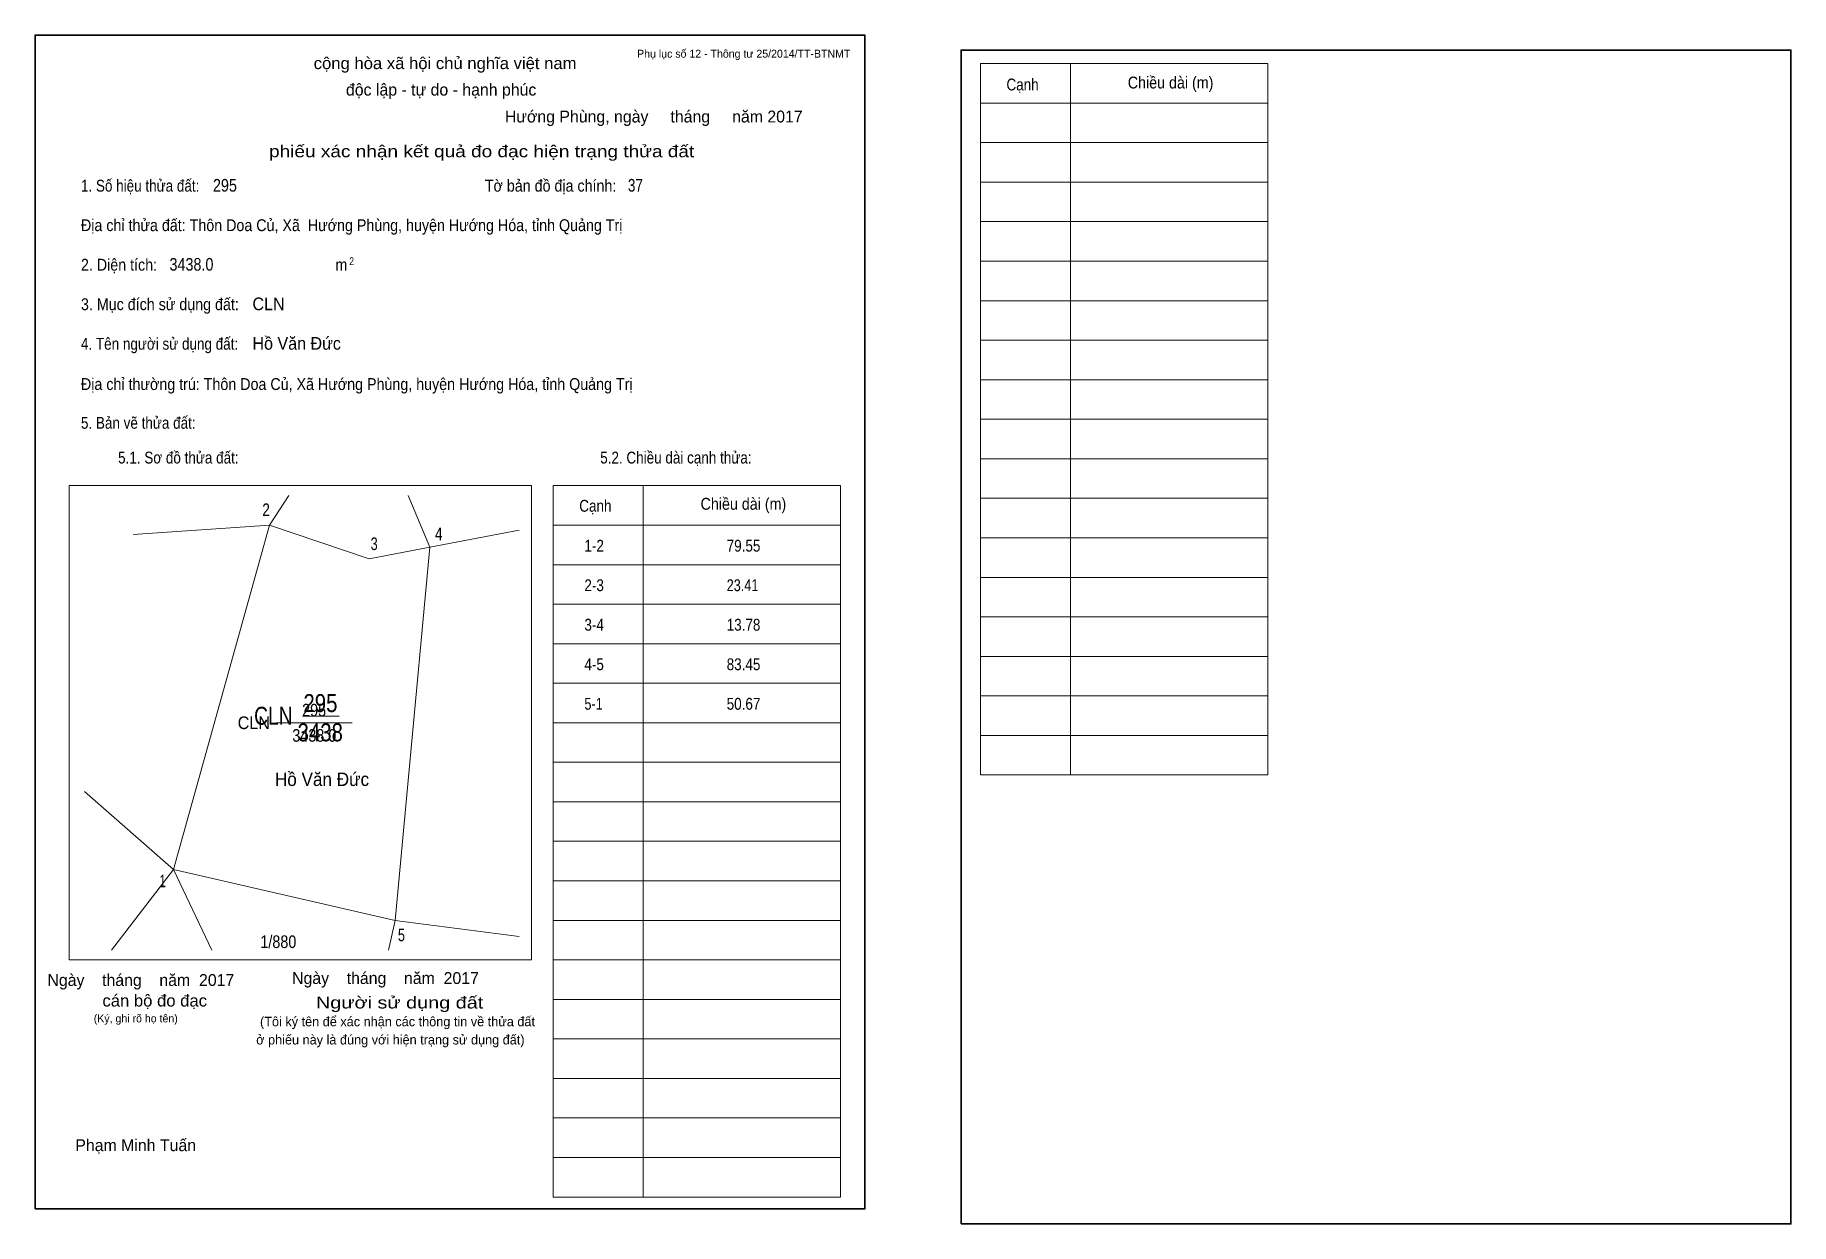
# Model space of a CAD drawing. Header units: centimetres. Extents: x 0 to 44.4, y -0.4 to 29.7.
import ezdxf
from ezdxf.enums import TextEntityAlignment as Align

# ---------------------------------------------------------------- set-up
doc = ezdxf.new("R2010")
doc.units = ezdxf.units.CM
doc.header["$LTSCALE"] = 0.12
for name, color, linetype in [('2', 7, 'Continuous'), ('3', 7, 'Continuous'), ('30', 7, 'Continuous'), ('32', 7, 'Continuous'), ('34', 7, 'Continuous'), ('4', 7, 'Continuous'), ('5', 7, 'Continuous')]:
    doc.layers.add(name, color=color, linetype=linetype)
for name, color, linetype, lineweight in [('33', 7, 'Continuous', 13), ('6', 7, 'Continuous', 13), ('63', 7, 'Continuous', 13), ('7', 7, 'Continuous', 13)]:
    doc.layers.add(name, color=color, linetype=linetype, lineweight=lineweight)

msp = doc.modelspace()

# ---------------------------------------------------------------- linework, layer by layer
at = {"layer": '33'}
msp.add_line((6.1, 12.3), (8.02, 12.3), dxfattribs=at)
at = {"layer": '6'}
for p, q in [((9.44, 18.05), (9.99, 16.74)), ((9.99, 16.74), (12.25, 17.17)), ((9.99, 16.74), (8.45, 16.45)), ((3.5, 8.59), (1.25, 10.56)), ((3.5, 8.59), (1.93, 6.55)), ((3.5, 8.59), (4.47, 6.55))]:
    msp.add_line(p, q, dxfattribs=at)
for points in [[(2.48, 17.06), (5.93, 17.3), (6.42, 18.05)], [(3.5, 8.59), (5.93, 17.3), (8.45, 16.45)], [(9.99, 16.74), (9.11, 7.3), (8.94, 6.55)], [(3.5, 8.59), (9.11, 7.3), (12.25, 6.89)]]:
    msp.add_lwpolyline(points, dxfattribs=at)
at = {"layer": '63'}
for p, q in [((23.92, 28.98), (31.19, 28.98)), ((23.92, 10.98), (23.92, 28.98)), ((26.2, 10.98), (26.2, 28.98)), ((31.19, 10.98), (31.19, 28.98)), ((23.92, 27.98), (31.19, 27.98)), ((23.92, 26.98), (31.19, 26.98)), ((23.92, 25.98), (31.19, 25.98)), ((23.92, 24.98), (31.19, 24.98)), ((23.92, 23.98), (31.19, 23.98)), ((23.92, 22.98), (31.19, 22.98)), ((23.92, 21.98), (31.19, 21.98)), ((23.92, 20.98), (31.19, 20.98)), ((23.92, 19.98), (31.19, 19.98)), ((23.92, 18.98), (31.19, 18.98)), ((0.86, 18.3), (12.56, 18.3)), ((0.86, 6.3), (0.86, 18.3)), ((12.56, 6.3), (12.56, 18.3)), ((13.11, 18.3), (20.38, 18.3)), ((13.11, 0.3), (13.11, 18.3)), ((15.39, 0.3), (15.39, 18.3)), ((20.38, 0.3), (20.38, 18.3)), ((23.92, 17.98), (31.19, 17.98)), ((13.11, 17.3), (20.38, 17.3)), ((23.92, 16.98), (31.19, 16.98)), ((13.11, 16.3), (20.38, 16.3)), ((23.92, 15.98), (31.19, 15.98)), ((13.11, 15.3), (20.38, 15.3)), ((23.92, 14.98), (31.19, 14.98)), ((13.11, 14.3), (20.38, 14.3)), ((23.92, 13.98), (31.19, 13.98)), ((13.11, 13.3), (20.38, 13.3)), ((23.92, 12.98), (31.19, 12.98)), ((13.11, 12.3), (20.38, 12.3)), ((23.92, 11.98), (31.19, 11.98)), ((13.11, 11.3), (20.38, 11.3)), ((23.92, 10.98), (31.19, 10.98)), ((13.11, 10.3), (20.38, 10.3)), ((13.11, 9.3), (20.38, 9.3)), ((13.11, 8.3), (20.38, 8.3)), ((13.11, 7.3), (20.38, 7.3)), ((0.86, 6.3), (12.56, 6.3)), ((13.11, 6.3), (20.38, 6.3)), ((13.11, 5.3), (20.38, 5.3)), ((13.11, 4.3), (20.38, 4.3)), ((13.11, 3.3), (20.38, 3.3)), ((13.11, 2.3), (20.38, 2.3)), ((13.11, 1.3), (20.38, 1.3)), ((13.11, 0.3), (20.38, 0.3))]:
    msp.add_line(p, q, dxfattribs=at)
at = {"layer": '63', "lineweight": 35}
for points in [[(0, 0), (0, 29.7), (21, 29.7), (21, 0)], [(23.43, -0.38), (23.43, 29.32), (44.43, 29.32), (44.43, -0.38)]]:
    msp.add_lwpolyline(points, close=True, dxfattribs=at)
at = {"layer": '7'}
msp.add_line((6.77, 12.47), (7.69, 12.47), dxfattribs=at)

# ---------------------------------------------------------------- texts
at = {"layer": '2', "width": 0.95}
msp.add_text('Hồ Văn Đức', height=0.3409, dxfattribs=at).set_placement((7.26, 10.7), align=Align.CENTER)
at = {"layer": '3', "width": 0.8}
msp.add_text('CLN ', height=0.4545, dxfattribs=at).set_placement((6.65, 12.25), align=Align.RIGHT)
at = {"layer": '30'}
for s, height, width, p in [('1-2', 0.3, 0.85, (13.9, 16.63)), ('79.55', 0.3, 0.85, (17.5, 16.63)), ('2-3', 0.3, 0.85, (13.9, 15.63)), ('23.41', 0.3, 0.8, (17.5, 15.63)), ('3-4', 0.3, 0.85, (13.9, 14.63)), ('13.78', 0.3, 0.85, (17.5, 14.63)), ('4-5', 0.3, 0.85, (13.9, 13.63)), ('83.45', 0.3, 0.85, (17.5, 13.63)), ('5-1', 0.3, 0.8, (13.9, 12.63)), ('50.67', 0.3, 0.85, (17.5, 12.63)), ('1/880', 0.32, 0.85, (5.7, 6.6))]:
    msp.add_text(s, height=height, dxfattribs=dict(at, width=width)).set_placement(p)
at = {"layer": '32'}
for s, width, p in [('2', 0.8, (5.845, 17.53)), ('3', 0.75, (8.58, 16.67)), ('4', 0.8, (10.215, 16.92)), ('1', 0.65, (3.23, 8.14)), ('5', 0.75, (9.27, 6.77))]:
    msp.add_text(s, height=0.32, dxfattribs=dict(at, width=width)).set_placement(p, align=Align.CENTER)
at = {"layer": '33', "width": 0.95}
msp.add_text('CLN', height=0.32, dxfattribs=at).set_placement((5.94, 12.14), align=Align.RIGHT)
at = {"layer": '33', "width": 0.85}
for s, p in [('295', (7.06, 12.46)), ('3438.0', (7.065, 11.82))]:
    msp.add_text(s, height=0.32, dxfattribs=at).set_placement(p, align=Align.CENTER)
at = {"layer": '34'}
for s, width, p in [('295', 0.85, (4.5, 25.74)), ('37', 0.8, (15, 25.74)), ('3438.0', 0.85, (3.4, 23.74)), ('CLN', 0.95, (5.5, 22.74)), ('Hồ Văn Đức', 0.95, (5.5, 21.74))]:
    msp.add_text(s, height=0.32, dxfattribs=dict(at, width=width)).set_placement(p)
at = {"layer": '4', "width": 0.85}
msp.add_text('295', height=0.4545, dxfattribs=at).set_placement((7.22, 12.57), align=Align.CENTER)
at = {"layer": '5', "width": 0.85}
msp.add_text('3438', height=0.4545, dxfattribs=at).set_placement((7.215, 11.83), align=Align.CENTER)
at = {"layer": '63'}
for s, height, p in [('Phụ lục số 12 - Thông tư 25/2014/TT-BTNMT', 0.2, (20.63, 29.13)), ('Ngày    tháng    năm  2017', 0.3, (5.04, 5.64)), ('Ngày    tháng    năm  2017', 0.3, (11.23, 5.69)), ('(Ký, ghi rõ họ tên)', 0.2, (3.61, 4.72))]:
    msp.add_text(s, height=height, dxfattribs=at).set_placement(p, align=Align.RIGHT)
at = {"layer": '63', "width": 1.05}
msp.add_text('cộng hòa xã hội chủ nghĩa việt nam', height=0.3, dxfattribs=at).set_placement((10.375, 28.84), align=Align.CENTER)
at = {"layer": '63'}
for s, height, p in [('độc lập - tự do - hạnh phúc', 0.3, (10.275, 28.17)), ('Hướng Phùng, ngày     tháng     năm 2017', 0.3, (15.655, 27.49)), ('(Tôi ký tên để xác nhận các thông tin về thửa đất ', 0.24, (9.215, 4.62)), ('ở phiếu này là đúng với hiện trạng sử dụng đất)', 0.24, (8.99, 4.16)), ('Phạm Minh Tuấn', 0.3, (2.545, 1.46))]:
    msp.add_text(s, height=height, dxfattribs=at).set_placement(p, align=Align.CENTER)
for s, height, width, p in [('Cạnh', 0.3, 0.85, (24.58, 28.3)), ('Chiều dài (m)', 0.3, 0.9, (27.65, 28.35)), ('1. Số hiệu thửa đất:', 0.3, 0.85, (1.16, 25.74)), ('Tờ bản đồ địa chính:', 0.3, 0.9, (11.38, 25.74)), ('Địa chỉ thửa đất: Thôn Doa Củ, Xã  Hướng Phùng, huyện Hướng Hóa, tỉnh Quảng Trị', 0.3, 0.9, (1.16, 24.74)), ('2. Diện tích:', 0.3, 0.9, (1.16, 23.74)), ('2', 0.2, 0.8, (7.95, 23.88)), ('m', 0.3, 0.9, (7.6, 23.74)), ('3. Mục đích sử dụng đất:', 0.3, 0.9, (1.16, 22.74)), ('4. Tên người sử dụng đất:', 0.3, 0.85, (1.16, 21.74)), ('Địa chỉ thường trú: Thôn Doa Củ, Xã Hướng Phùng, huyện Hướng Hóa, tỉnh Quảng Trị', 0.3, 0.9, (1.16, 20.72)), ('5. Bản vẽ thửa đất:', 0.3, 0.85, (1.16, 19.74)), ('5.1. Sơ đồ thửa đất:', 0.3, 0.85, (2.1, 18.86)), ('5.2. Chiều dài cạnh thửa:', 0.3, 0.85, (14.3, 18.86)), ('Cạnh', 0.3, 0.85, (13.77, 17.64)), ('Chiều dài (m)', 0.3, 0.9, (16.84, 17.69))]:
    msp.add_text(s, height=height, dxfattribs=dict(at, width=width)).set_placement(p)
for s, width, p in [('phiếu xác nhận kết quả đo đạc hiện trạng thửa đất', 1.2, (16.68, 26.61)), ('cán bộ đo đạc', 1.05, (4.35, 5.12)), ('Người sử dụng đất', 1.25, (11.34, 5.07))]:
    msp.add_text(s, height=0.3, dxfattribs=dict(at, width=width)).set_placement(p, align=Align.RIGHT)

doc.saveas('drawing.dxf')
